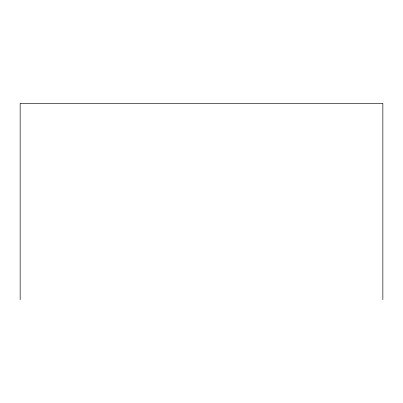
<?xml version="1.0" encoding="UTF-8"?>
<svg xmlns="http://www.w3.org/2000/svg" width="403" height="403" viewBox="0 0 403 403"><rect width="100%" height="100%" fill="white"/><g stroke="black" fill="none" stroke-linecap="round" stroke-linejoin="round"><path stroke-width="0.6" d="M382.85 299.671L382.85 103.329L20.15 103.329L20.15 299.671"/></g></svg>
